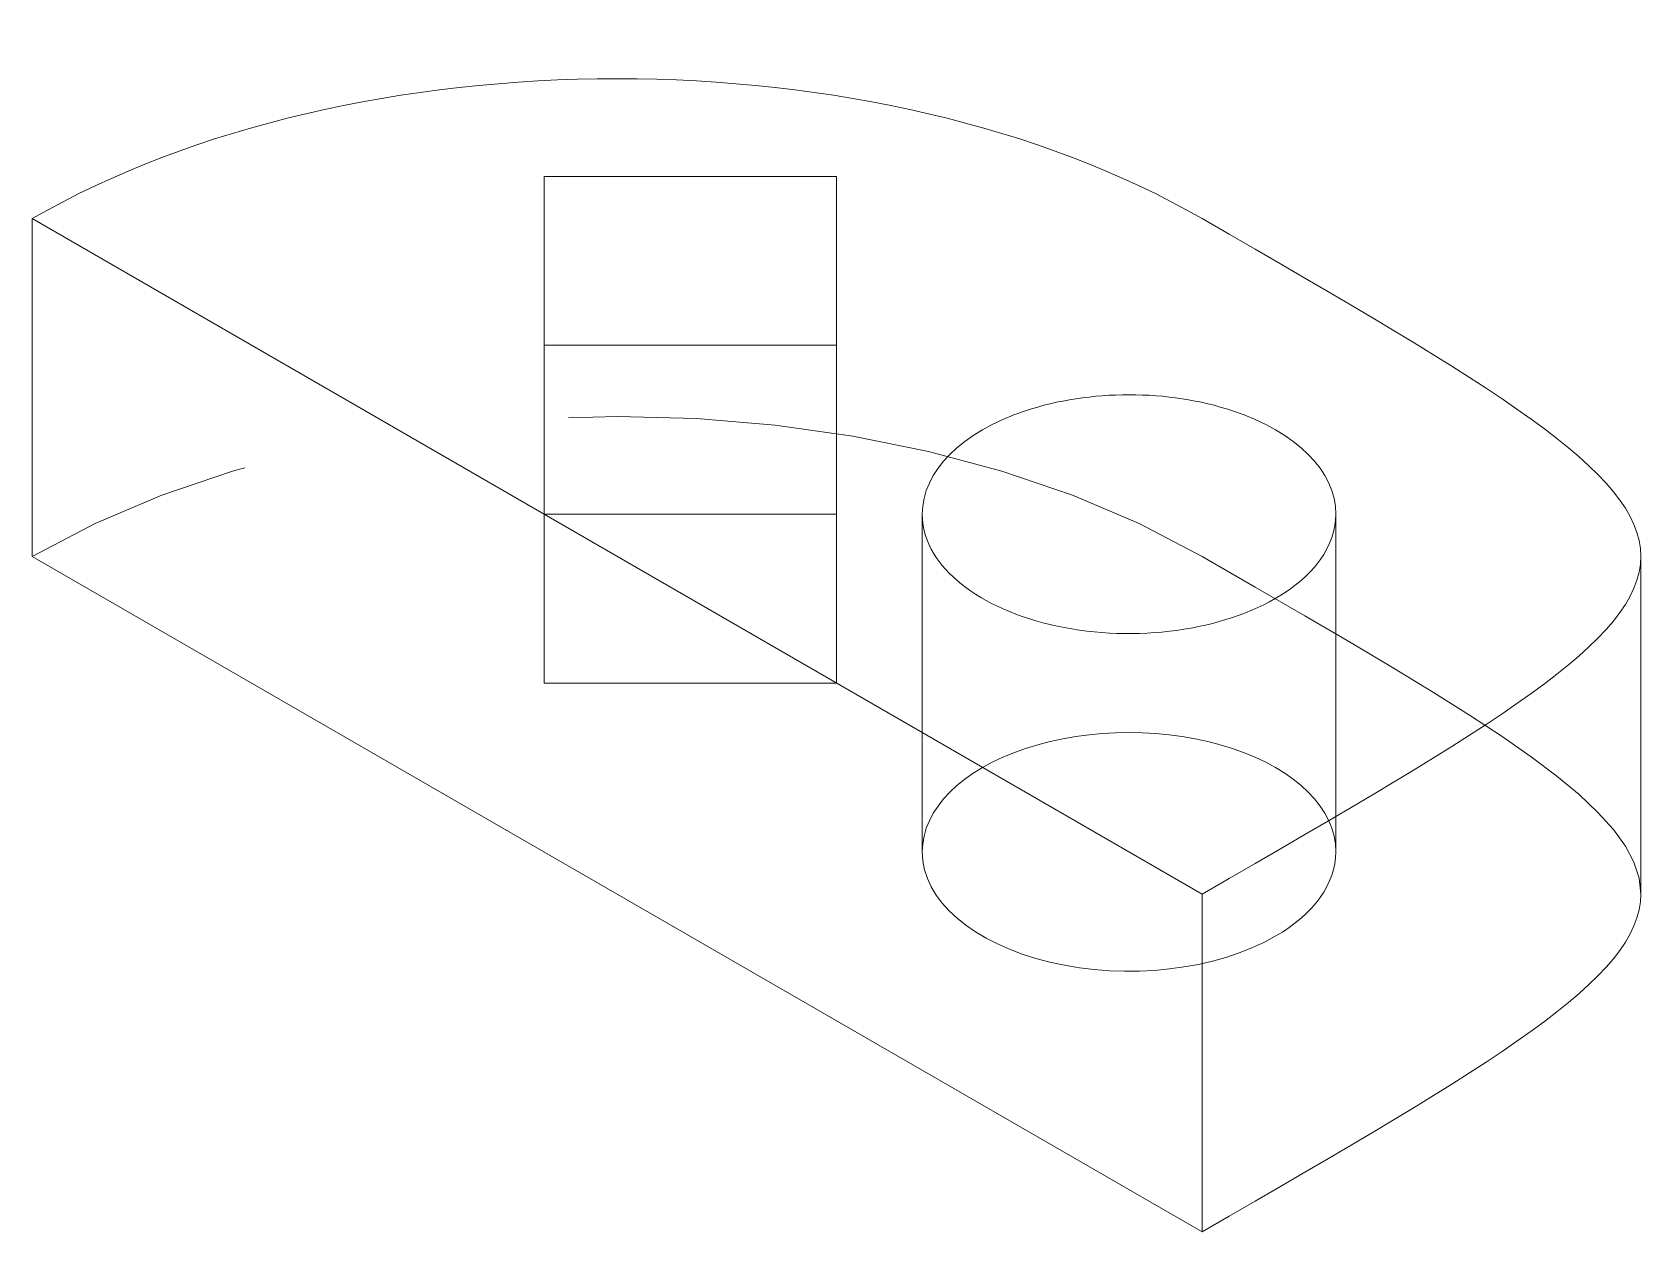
# Model space of a CAD drawing. Header units: millimetres. Extents: x -8.6 to 7, y -6.1 to 5.5.
import ezdxf

# ---------------------------------------------------------------- set-up
doc = ezdxf.new("R2010")
doc.units = ezdxf.units.MM
doc.linetypes.add('HIDDEN', pattern=[9.525, 6.35, -3.175])
doc.layers.get('0').update_dxf_attribs({"lineweight": 13})
doc.layers.add('hidden', color=7, linetype='HIDDEN', lineweight=9)

msp = doc.modelspace()

# ---------------------------------------------------------------- linework, layer by layer
for p, q in [((-3.605, 2.444), (-3.605, 4.077)), ((-0.777, 4.077), (-3.605, 4.077)), ((-3.605, 4.077), (-3.605, 2.444)), ((-0.777, 2.444), (-0.777, 4.077)), ((-0.777, 2.444), (-0.777, 4.077)), ((-8.555, 0.403), (-8.555, 3.669)), ((-8.555, 3.669), (2.759, -2.863)), ((-3.605, 2.444), (-0.777, 2.444)), ((-8.555, 0.403), (2.759, -6.129)), ((2.759, -6.129), (2.759, -2.863))]:
    msp.add_line(p, q)
for centre, major_axis, start_param, end_param in [((-2.898, 0.403), (8, 0), 0.785398, 2.356194), ((2.052, 0.811), (2, 0), 0, 3.141593), ((2.052, 0.811), (2, 0), 3.141593, 5.497787), ((2.052, 0.811), (2, 0), 5.497787, 6.283185)]:
    msp.add_ellipse(centre, major_axis=major_axis, ratio=0.57735, start_param=start_param, end_param=end_param)
for points, degree in [([(7.001, 0.403), (7.001, 1.219), (5.587, 2.036), (2.759, 3.669)], 3), ([(2.759, -2.863), (5.587, -1.23), (7.001, -0.414), (7.001, 0.403)], 3), ([(7.001, -2.863), (7.001, 0.403)], 1), ([(2.759, -6.129), (5.587, -4.496), (7.001, -3.68), (7.001, -2.863)], 3)]:
    msp.add_open_spline(points, degree=degree)
at = {"layer": 'hidden'}
for p, q in [((-3.605, -0.822), (-3.605, 2.444)), ((-3.605, 0.811), (-3.605, 2.444)), ((-0.777, -0.822), (-0.777, 2.444)), ((-0.777, 0.811), (-0.777, 2.444)), ((-0.777, 0.811), (-3.605, 0.811)), ((-3.605, 0.811), (-3.605, -0.822)), ((-0.777, -0.822), (-0.777, 0.811)), ((0.052, 0.811), (0.052, -2.455)), ((4.052, 0.811), (4.052, -2.455)), ((-3.605, -0.822), (-0.777, -0.822))]:
    msp.add_line(p, q, dxfattribs=at)
for centre, major_axis, start_param, end_param in [((-2.898, -2.863), (8, 0), 0.785398, 2.356194), ((2.052, -2.455), (2, 0), 0, 3.141593), ((2.052, -2.455), (2, 0), 3.141593, 5.497787), ((2.052, -2.455), (2, 0), 5.497787, 6.283185)]:
    msp.add_ellipse(centre, major_axis=major_axis, ratio=0.57735, start_param=start_param, end_param=end_param, dxfattribs=at)
msp.add_open_spline([(7.001, -2.863), (7.001, -2.047), (5.587, -1.23), (2.759, 0.403)], degree=3, dxfattribs=at)

doc.saveas('drawing.dxf')
